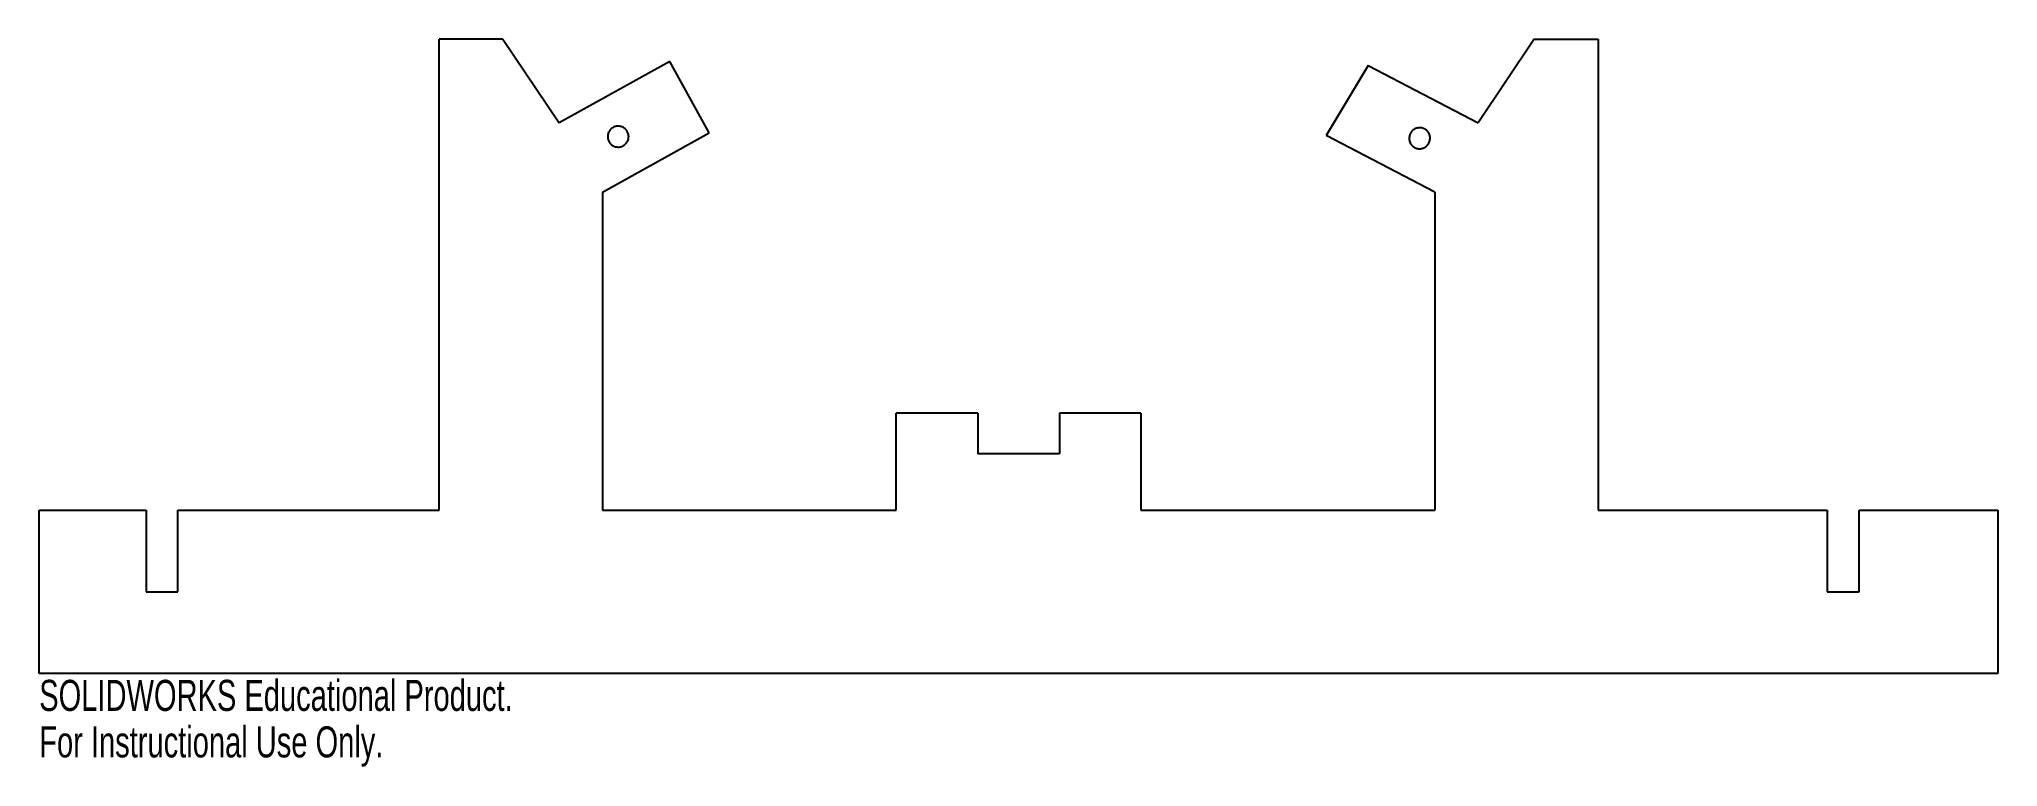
# Model space of a CAD drawing. Header units: inches. Extents: x 37.5 to 49.5, y 16.7 to 21.2.
import ezdxf

# ---------------------------------------------------------------- set-up
doc = ezdxf.new("R2010")
doc.units = ezdxf.units.IN
doc.header["$MEASUREMENT"] = 0
doc.styles.add('SLDTEXTSTYLE0', font='TXT', dxfattribs={"width": 0.7})

msp = doc.modelspace()

# ---------------------------------------------------------------- linework, layer by layer
at = {"color": 7, "linetype": 'Continuous', "lineweight": 25}
for p, q in [((39.979, 18.28), (39.979, 21.167)), ((40.369, 21.167), (39.979, 21.167)), ((40.369, 21.167), (40.714, 20.655)), ((46.688, 21.167), (46.344, 20.655)), ((46.688, 21.167), (47.079, 21.167)), ((47.079, 21.167), (47.079, 18.28)), ((41.392, 21.031), (40.714, 20.655)), ((41.634, 20.594), (41.392, 21.031)), ((45.67, 21.005), (45.413, 20.576)), ((45.67, 21.005), (46.344, 20.655)), ((40.979, 20.23), (41.634, 20.594)), ((46.079, 20.23), (45.413, 20.576)), ((40.979, 20.23), (40.979, 18.28)), ((46.079, 20.23), (46.079, 18.28)), ((42.779, 18.28), (42.779, 18.875)), ((43.279, 18.875), (42.779, 18.875)), ((43.279, 18.875), (43.279, 18.625)), ((43.779, 18.875), (43.779, 18.625)), ((44.279, 18.875), (43.779, 18.875)), ((44.279, 18.875), (44.279, 18.28)), ((43.779, 18.625), (43.279, 18.625)), ((37.529, 17.28), (37.529, 18.28)), ((37.529, 18.28), (38.184, 18.28)), ((38.379, 18.28), (39.979, 18.28)), ((40.979, 18.28), (42.779, 18.28)), ((44.279, 18.28), (46.079, 18.28)), ((47.079, 18.28), (48.484, 18.28)), ((48.679, 18.28), (49.529, 18.28)), ((49.529, 18.28), (49.529, 17.28)), ((38.184, 17.78), (38.379, 17.78)), ((48.484, 17.78), (48.679, 17.78)), ((49.529, 17.28), (37.529, 17.28))]:
    msp.add_line(p, q, dxfattribs=at)
for points, knots in [([(41.012, 20.57), (41.012, 20.577), (41.014, 20.592), (41.025, 20.611), (41.041, 20.626), (41.061, 20.634), (41.083, 20.635), (41.104, 20.629), (41.122, 20.616), (41.135, 20.598), (41.141, 20.577), (41.14, 20.555), (41.131, 20.535), (41.116, 20.519), (41.097, 20.508), (41.075, 20.505), (41.054, 20.509), (41.034, 20.519), (41.02, 20.536), (41.013, 20.554), (41.012, 20.566), (41.012, 20.57)], [0, 0, 0, 0, 0.053602, 0.107205, 0.160806, 0.214441, 0.26812, 0.321839, 0.375586, 0.429343, 0.483082, 0.536781, 0.590435, 0.644057, 0.697673, 0.751312, 0.804994, 0.858731, 0.912512, 0.966291, 1, 1, 1, 1]), ([(45.922, 20.56), (45.923, 20.567), (45.924, 20.582), (45.935, 20.601), (45.951, 20.615), (45.972, 20.624), (45.994, 20.625), (46.015, 20.619), (46.033, 20.606), (46.045, 20.588), (46.051, 20.567), (46.05, 20.545), (46.041, 20.525), (46.027, 20.508), (46.007, 20.498), (45.985, 20.494), (45.964, 20.498), (45.945, 20.509), (45.93, 20.526), (45.923, 20.544), (45.922, 20.555), (45.922, 20.56)], [0, 0, 0, 0, 0.053683, 0.107365, 0.161082, 0.214833, 0.268593, 0.322337, 0.376047, 0.429708, 0.483319, 0.536905, 0.590524, 0.644227, 0.698002, 0.751792, 0.805544, 0.859241, 0.912887, 0.966503, 1, 1, 1, 1]), ([(38.184, 18.28), (38.184, 18.197), (38.184, 18.03), (38.184, 17.863), (38.184, 17.78)], [0, 0, 0, 0, 0.499999, 1, 1, 1, 1]), ([(38.379, 17.78), (38.379, 17.863), (38.379, 18.03), (38.379, 18.197), (38.379, 18.28)], [0, 0, 0, 0, 0.499999, 1, 1, 1, 1]), ([(48.484, 18.28), (48.484, 18.197), (48.484, 18.03), (48.484, 17.863), (48.484, 17.78)], [0, 0, 0, 0, 0.499998, 1, 1, 1, 1]), ([(48.679, 17.78), (48.679, 17.863), (48.679, 18.03), (48.679, 18.197), (48.679, 18.28)], [0, 0, 0, 0, 0.499999, 1, 1, 1, 1])]:
    msp.add_open_spline(points, degree=3, knots=knots, dxfattribs=at)

# ---------------------------------------------------------------- texts
at = {"color": 7, "linetype": 'Continuous', "char_height": 0.1903, "attachment_point": 1, "style": 'SLDTEXTSTYLE0'}
for s, insert in [('SOLIDWORKS Educational Product.', (37.529, 17.24)), ('For Instructional Use Only.', (37.529, 16.955))]:
    msp.add_mtext(s, dxfattribs=dict(at, insert=insert))

doc.saveas('drawing.dxf')
